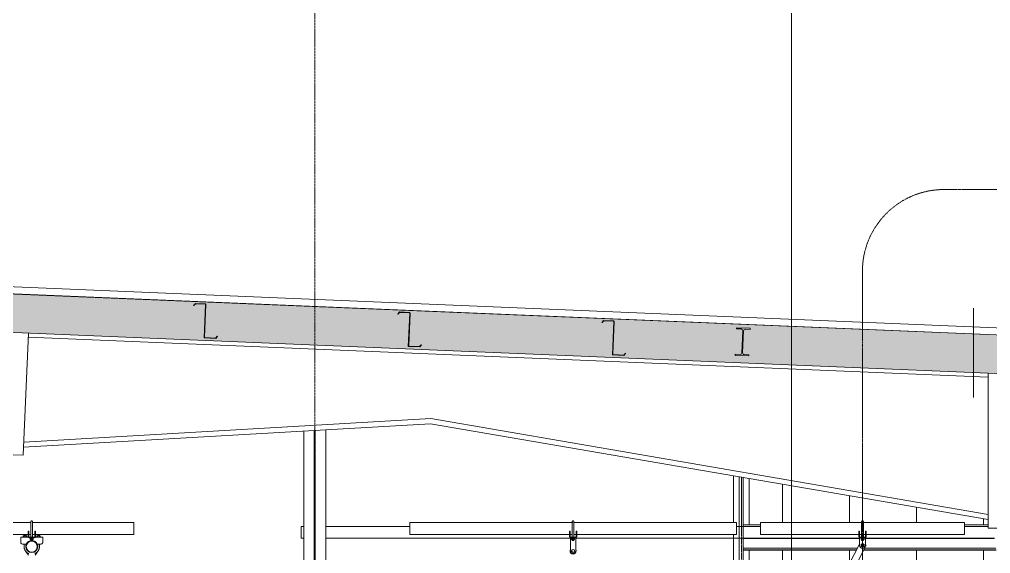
# Model space of a CAD drawing. Header units: inches. Extents: x 21386 to 98862, y -290 to 853.
# Drawn here: x 32737.9 to 33023.1, y 284.9 to 441.7 of the extents above; entities that cross this region are included whole.
import ezdxf

# ---------------------------------------------------------------- set-up
doc = ezdxf.new("R2010")
doc.units = ezdxf.units.IN
doc.header["$MEASUREMENT"] = 0
for name, pattern in [('Dash Dot 3_16_', [0.3125, 0.1875, -0.0625, 0, -0.0625]), ('Grid Line 1_2_', [0.875, 0.5, -0.125, 0.125, -0.125]), ('Hidden 1_8_', [0.1875, 0.125, -0.0625])]:
    doc.linetypes.add(name, pattern=pattern)
for name, color, linetype, lineweight in [('A-ANNO-SYMB', 150, 'Continuous', 9), ('A-CLNG', 13, 'Continuous', 13), ('A-CLNG-PATT', 13, 'Continuous', 25), ('A-GLAZ-CWMG', 51, 'Continuous', 13), ('A-ROOF', 132, 'Continuous', 13), ('A-WALL', 113, 'Continuous', 13), ('A-WALL-PATT', 111, 'Continuous', 25), ('EOP-PR', 4, 'Continuous', 70), ('G-ANNO-SYMB', 111, 'Continuous', 9), ('Q-SPCQ', 91, 'Continuous', 13), ('S-BEAM', 12, 'Continuous', 13), ('S-COLS', 52, 'Continuous', 13), ('S-GRID', 1, 'Continuous', 9)]:
    doc.layers.add(name, color=color, linetype=linetype, lineweight=lineweight)

# ---------------------------------------------------------------- blocks, each defined once
blk = doc.blocks.new('Basketball_Backstop-Performance_Sports_Systems-3103-Ceiling_Hung - 27_-0_ to 27_-11 7_8_-706978-Building Section - North_South looking East _ Fitness Center')
at = {"layer": 'Q-SPCQ', "color": 8, "lineweight": 9}
for p, q in [((22025.55, 294), (21995.68, 294)), ((22055.68, 294), (22025.81, 294)), ((22055.68, 294), (22055.68, 292.25)), ((22184.62, 294), (22136.68, 294)), ((22136.68, 292.25), (22136.68, 294)), ((22232.68, 294), (22184.79, 294)), ((22232.68, 294), (22232.68, 292.25)), ((22269.62, 294), (22239.68, 294)), ((22239.68, 292.25), (22239.68, 294)), ((22299.68, 294), (22269.79, 294)), ((22299.68, 294), (22299.68, 292.25)), ((22024.8, 291.5), (22024.62, 291.5)), ((22024.62, 291), (22024.62, 291.5)), ((22024.62, 291.5), (22024.62, 291.37)), ((22024.62, 291.5), (22024.8, 291.5)), ((22024.62, 291.35), (22024.62, 291)), ((22024.62, 291), (22024.62, 289.81)), ((22024.8, 291.37), (22024.8, 291.5)), ((22024.8, 291.5), (22024.8, 291)), ((22024.8, 291), (22024.8, 291.35)), ((22024.8, 289.81), (22024.8, 291)), ((22025.43, 292.25), (22025.43, 289.69)), ((22025.93, 289.69), (22025.93, 292.25)), ((22026.74, 291.5), (22026.55, 291.5)), ((22026.55, 291), (22026.55, 291.5)), ((22026.55, 291.5), (22026.55, 291.37)), ((22026.55, 291.5), (22026.74, 291.5)), ((22026.55, 291.35), (22026.55, 291)), ((22026.55, 289.81), (22026.55, 291)), ((22026.74, 291.37), (22026.74, 291.5)), ((22026.74, 291.5), (22026.74, 291)), ((22026.74, 291), (22026.74, 291.35)), ((22026.74, 291), (22026.74, 289.81)), ((22055.68, 292.25), (22055.68, 290.5)), ((22136.68, 290.5), (22136.68, 292.25)), ((22183.8, 291.5), (22183.62, 291.5)), ((22183.62, 291), (22183.62, 291.5)), ((22183.62, 291.5), (22183.62, 291.37)), ((22183.8, 291.5), (22183.62, 291.5)), ((22183.62, 291.35), (22183.62, 291)), ((22183.62, 289.81), (22183.62, 291)), ((22183.8, 291.37), (22183.8, 291.5)), ((22183.8, 291.5), (22183.8, 291)), ((22183.8, 291), (22183.8, 291.35)), ((22183.8, 291), (22183.8, 289.81)), ((22184.43, 292.25), (22184.43, 289.69)), ((22184.93, 289.69), (22184.93, 292.25)), ((22185.74, 291.5), (22185.55, 291.5)), ((22185.55, 291), (22185.55, 291.5)), ((22185.55, 291.5), (22185.55, 291.37)), ((22185.74, 291.5), (22185.55, 291.5)), ((22185.55, 291.35), (22185.55, 291)), ((22185.55, 291), (22185.55, 289.81)), ((22185.74, 291.37), (22185.74, 291.5)), ((22185.74, 291.5), (22185.74, 291)), ((22185.74, 291), (22185.74, 291.35)), ((22185.74, 289.81), (22185.74, 291)), ((22232.68, 292.25), (22232.68, 290.5)), ((22239.68, 290.5), (22239.68, 292.25)), ((22268.8, 291.5), (22268.62, 291.5)), ((22268.62, 291), (22268.62, 291.5)), ((22268.62, 291.5), (22268.62, 291.37)), ((22268.8, 291.5), (22268.62, 291.5)), ((22268.62, 291.35), (22268.62, 291)), ((22268.62, 289.81), (22268.62, 291)), ((22268.8, 291.37), (22268.8, 291.5)), ((22268.8, 291.5), (22268.8, 291)), ((22268.8, 291), (22268.8, 291.35)), ((22268.8, 291), (22268.8, 289.81)), ((22269.43, 292.25), (22269.43, 289.69)), ((22269.93, 289.69), (22269.93, 292.25)), ((22270.74, 291.5), (22270.55, 291.5)), ((22270.55, 291), (22270.55, 291.5)), ((22270.55, 291.5), (22270.55, 291.37)), ((22270.74, 291.5), (22270.55, 291.5)), ((22270.55, 291.35), (22270.55, 291)), ((22270.55, 291), (22270.55, 289.81)), ((22270.74, 291.37), (22270.74, 291.5)), ((22270.74, 291.5), (22270.74, 291)), ((22270.74, 291), (22270.74, 291.35)), ((22270.74, 289.81), (22270.74, 291)), ((22299.68, 292.25), (22299.68, 290.5)), ((21995.68, 290.5), (22024.62, 290.5)), ((22024.93, 289.69), (22022.43, 289.69)), ((22022.43, 289.37), (22022.43, 289.69)), ((22022.43, 289.37), (22022.43, 288.19)), ((22023.17, 290.12), (22023.43, 290.12)), ((22023.17, 289.69), (22023.17, 290.12)), ((22023.43, 290.44), (22023.43, 290.13)), ((22023.43, 290.44), (22023.44, 290.44)), ((22023.44, 290.44), (22023.43, 290.44)), ((22023.43, 290.44), (22023.43, 289.68)), ((22023.43, 290.44), (22023.93, 290.44)), ((22023.44, 290.44), (22023.43, 290.44)), ((22023.43, 290.44), (22023.43, 290.13)), ((22023.43, 290.44), (22023.44, 290.44)), ((22023.44, 290.44), (22023.43, 290.44)), ((22023.43, 290.12), (22023.93, 290.12)), ((22023.43, 290.12), (22023.43, 289.69)), ((22023.92, 290.44), (22023.93, 290.44)), ((22023.93, 290.44), (22023.92, 290.44)), ((22023.93, 290.44), (22023.92, 290.44)), ((22023.92, 290.44), (22023.93, 290.44)), ((22023.93, 290.44), (22023.92, 290.44)), ((22023.93, 290.13), (22023.93, 290.44)), ((22023.93, 289.68), (22023.93, 290.44)), ((22023.93, 290.13), (22023.93, 290.44)), ((22023.93, 290.12), (22024.18, 290.12)), ((22023.93, 290.12), (22023.93, 289.69)), ((22024.18, 290.12), (22024.18, 289.69)), ((22024.8, 290.5), (22025.46, 290.5)), ((22026.43, 289.69), (22024.93, 289.69)), ((22024.93, 289.5), (22026.43, 289.5)), ((22025.24, 289.5), (22025.24, 289.06)), ((22025.68, 289.06), (22025.24, 289.06)), ((22025.43, 290.5), (22025.43, 289.69)), ((22025.43, 290.5), (22025.43, 289.69)), ((22025.43, 290.5), (22025.43, 289.69)), ((22025.43, 289.5), (22025.43, 288.75)), ((22025.68, 288.75), (22025.44, 288.75)), ((22025.68, 289.06), (22025.68, 289.5)), ((22026.12, 289.06), (22025.68, 289.06)), ((22025.92, 288.75), (22025.68, 288.75)), ((22025.89, 290.5), (22026.55, 290.5)), ((22025.93, 289.69), (22025.93, 290.5)), ((22025.93, 289.69), (22025.93, 290.5)), ((22025.93, 289.69), (22025.93, 290.5)), ((22025.93, 288.75), (22025.93, 289.5)), ((22026.12, 289.5), (22026.12, 289.06)), ((22028.93, 289.69), (22026.43, 289.69)), ((22026.74, 290.5), (22055.68, 290.5)), ((22027.17, 290.12), (22027.43, 290.12)), ((22027.17, 290.12), (22027.17, 289.69)), ((22027.43, 290.44), (22027.43, 290.12)), ((22027.44, 290.44), (22027.43, 290.44)), ((22027.43, 290.44), (22027.44, 290.44)), ((22027.43, 290.44), (22027.43, 289.67)), ((22027.44, 290.44), (22027.43, 290.44)), ((22027.43, 290.44), (22027.93, 290.44)), ((22027.43, 290.44), (22027.43, 290.12)), ((22027.44, 290.44), (22027.43, 290.44)), ((22027.43, 290.44), (22027.44, 290.44)), ((22027.43, 290.12), (22027.93, 290.12)), ((22027.43, 290.12), (22027.43, 289.69)), ((22027.93, 290.44), (22027.92, 290.44)), ((22027.92, 290.44), (22027.93, 290.44)), ((22027.93, 290.44), (22027.92, 290.44)), ((22027.93, 290.44), (22027.92, 290.44)), ((22027.92, 290.44), (22027.93, 290.44)), ((22027.93, 290.12), (22027.93, 290.44)), ((22027.93, 289.67), (22027.93, 290.44)), ((22027.93, 290.12), (22027.93, 290.44)), ((22027.93, 290.12), (22028.18, 290.12)), ((22027.93, 290.12), (22027.93, 289.69)), ((22028.18, 289.69), (22028.18, 290.12)), ((22028.93, 289.69), (22028.93, 289.37)), ((22028.93, 288.19), (22028.93, 289.37)), ((22136.68, 290.5), (22183.62, 290.5)), ((22183.8, 290.5), (22184.46, 290.5)), ((22185.43, 289.69), (22183.93, 289.69)), ((22183.93, 289.5), (22183.93, 285.69)), ((22183.93, 289.5), (22185.43, 289.5)), ((22184.24, 289.5), (22184.24, 289.06)), ((22184.68, 289.06), (22184.24, 289.06)), ((22184.43, 290.5), (22184.43, 289.69)), ((22184.43, 290.5), (22184.43, 289.69)), ((22184.43, 290.5), (22184.43, 289.69)), ((22184.43, 289.5), (22184.43, 288.75)), ((22184.68, 288.75), (22184.44, 288.75)), ((22184.68, 289.06), (22184.68, 289.5)), ((22185.12, 289.06), (22184.68, 289.06)), ((22184.92, 288.75), (22184.68, 288.75)), ((22184.89, 290.5), (22185.55, 290.5)), ((22184.93, 289.69), (22184.93, 290.5)), ((22184.93, 289.69), (22184.93, 290.5)), ((22184.93, 289.69), (22184.93, 290.5)), ((22184.93, 288.75), (22184.93, 289.5)), ((22185.12, 289.5), (22185.12, 289.06)), ((22185.43, 285.69), (22185.43, 289.5)), ((22185.74, 290.5), (22232.68, 290.5)), ((22239.68, 290.5), (22268.62, 290.5)), ((22268.8, 290.5), (22269.46, 290.5)), ((22268.93, 289.5), (22268.8, 289.5)), ((22268.8, 289.25), (22268.8, 289.5)), ((22268.8, 289.5), (22268.8, 289.49)), ((22268.8, 288.31), (22268.8, 289.25)), ((22268.8, 288.18), (22268.8, 288.31)), ((22268.8, 287.31), (22268.8, 288.18)), ((22270.43, 289.69), (22268.93, 289.69)), ((22268.93, 289.5), (22270.43, 289.5)), ((22269.24, 289.5), (22269.24, 289.06)), ((22269.68, 289.06), (22269.24, 289.06)), ((22269.43, 290.5), (22269.43, 289.69)), ((22269.43, 289.5), (22269.43, 288.75)), ((22269.68, 288.75), (22269.44, 288.75)), ((22269.68, 289.06), (22269.68, 289.5)), ((22270.12, 289.06), (22269.68, 289.06)), ((22269.92, 288.75), (22269.68, 288.75)), ((22269.89, 290.5), (22270.55, 290.5)), ((22269.93, 289.69), (22269.93, 290.5)), ((22269.93, 288.75), (22269.93, 289.5)), ((22270.12, 289.5), (22270.12, 289.06)), ((22270.55, 289.5), (22270.43, 289.5)), ((22270.55, 289.49), (22270.55, 289.5)), ((22270.55, 289.5), (22270.55, 289.25)), ((22270.55, 289.25), (22270.55, 288.31)), ((22270.55, 288.31), (22270.55, 288.18)), ((22270.55, 288.18), (22270.55, 287.31)), ((22270.74, 290.5), (22299.68, 290.5)), ((22022.93, 287.69), (22024.08, 287.69)), ((22023.43, 287.69), (22023.43, 286.94)), ((22023.43, 287.69), (22023.43, 286.94)), ((22023.43, 287.69), (22023.43, 286.94)), ((22023.87, 285.6), (22024.73, 284.44)), ((22023.93, 286.94), (22023.93, 287.69)), ((22023.93, 286.94), (22023.93, 287.69)), ((22023.93, 286.94), (22023.93, 287.69)), ((22026.63, 284.44), (22027.49, 285.6)), ((22027.27, 287.69), (22028.43, 287.69)), ((22027.43, 287.69), (22027.43, 286.94)), ((22027.43, 287.69), (22027.43, 286.94)), ((22027.43, 287.69), (22027.43, 286.94)), ((22027.93, 286.94), (22027.93, 287.69)), ((22027.93, 286.94), (22027.93, 287.69)), ((22027.93, 286.94), (22027.93, 287.69)), ((22268.8, 287.66), (22190.51, 137.37)), ((22191.6, 135.4), (22270.75, 287.33)), ((22269.68, 287.82), (22269.24, 287.57)), ((22269.24, 287.57), (22269.24, 287.06)), ((22269.24, 287.06), (22269.68, 286.81)), ((22270.12, 287.57), (22269.68, 287.82)), ((22269.68, 286.81), (22270.12, 287.06)), ((22270.12, 287.06), (22270.12, 287.57)), ((22270.63, 287.39), (22270.75, 287.33))]:
    blk.add_line(p, q, dxfattribs=at)
at = {"layer": 'Q-SPCQ', "color": 8, "lineweight": 9, "flags": 128}
for points in [[(22025.43, 294.25), (22025.43, 294.26), (22025.43, 294.27), (22025.43, 294.28), (22025.43, 294.29), (22025.43, 294.3), (22025.43, 294.31), (22025.44, 294.32), (22025.44, 294.33), (22025.44, 294.34), (22025.45, 294.35), (22025.45, 294.36), (22025.46, 294.37), (22025.46, 294.37), (22025.47, 294.38), (22025.47, 294.39), (22025.48, 294.4), (22025.48, 294.41), (22025.49, 294.41), (22025.5, 294.42), (22025.5, 294.43), (22025.51, 294.44), (22025.52, 294.44), (22025.53, 294.45), (22025.53, 294.45), (22025.54, 294.46), (22025.55, 294.47), (22025.56, 294.47), (22025.57, 294.48), (22025.58, 294.48), (22025.59, 294.48), (22025.6, 294.49), (22025.61, 294.49), (22025.62, 294.49), (22025.63, 294.49), (22025.64, 294.5), (22025.65, 294.5), (22025.66, 294.5), (22025.67, 294.5), (22025.68, 294.5), (22025.68, 294.5)], [(22025.43, 294.25), (22025.43, 294.26), (22025.43, 294.27), (22025.43, 294.28), (22025.43, 294.29), (22025.43, 294.3), (22025.43, 294.31), (22025.44, 294.32), (22025.44, 294.33), (22025.44, 294.34), (22025.45, 294.35), (22025.45, 294.36), (22025.46, 294.37), (22025.46, 294.37), (22025.47, 294.38), (22025.47, 294.39), (22025.48, 294.4), (22025.48, 294.41), (22025.49, 294.41)], [(22025.43, 294.01), (22025.43, 294.05), (22025.43, 294.08), (22025.43, 294.11), (22025.43, 294.14), (22025.43, 294.17), (22025.43, 294.19), (22025.43, 294.21), (22025.43, 294.22), (22025.43, 294.23), (22025.43, 294.24), (22025.43, 294.25), (22025.43, 294.25)], [(22025.43, 294.25), (22025.43, 294.25), (22025.43, 294.24), (22025.43, 294.24), (22025.43, 294.22), (22025.43, 294.21), (22025.43, 294.19), (22025.43, 294.17), (22025.43, 294.15), (22025.43, 294.12), (22025.43, 294.09), (22025.43, 294.06), (22025.43, 294.02), (22025.43, 293.99)], [(22025.43, 293.97), (22025.43, 294.01), (22025.43, 294.05), (22025.43, 294.08), (22025.43, 294.11), (22025.43, 294.14), (22025.43, 294.17), (22025.43, 294.19), (22025.43, 294.21), (22025.43, 294.22), (22025.43, 294.23), (22025.43, 294.24), (22025.43, 294.25), (22025.43, 294.25)], [(22025.43, 294.25), (22025.43, 294.25), (22025.43, 294.24), (22025.43, 294.24), (22025.43, 294.22), (22025.43, 294.21), (22025.43, 294.19), (22025.43, 294.17), (22025.43, 294.15), (22025.43, 294.12), (22025.43, 294.09), (22025.43, 294.06), (22025.43, 294.02), (22025.43, 293.99), (22025.43, 293.94), (22025.43, 293.9), (22025.43, 293.85), (22025.43, 293.81), (22025.43, 293.75), (22025.43, 293.7), (22025.43, 293.64), (22025.43, 293.58), (22025.43, 293.52), (22025.43, 293.46), (22025.43, 293.4), (22025.43, 293.33), (22025.43, 293.26), (22025.43, 293.19), (22025.43, 293.12), (22025.43, 293.05), (22025.43, 292.97), (22025.43, 292.9), (22025.43, 292.82), (22025.43, 292.75), (22025.43, 292.67), (22025.43, 292.59), (22025.43, 292.51), (22025.43, 292.43), (22025.43, 292.35), (22025.43, 292.27), (22025.43, 292.25)], [(22025.52, 294.44), (22025.53, 294.45), (22025.53, 294.45), (22025.54, 294.46), (22025.55, 294.47), (22025.56, 294.47), (22025.57, 294.48), (22025.58, 294.48), (22025.59, 294.48), (22025.6, 294.49), (22025.61, 294.49), (22025.62, 294.49), (22025.63, 294.49), (22025.64, 294.5), (22025.65, 294.5), (22025.66, 294.5), (22025.67, 294.5), (22025.68, 294.5), (22025.68, 294.5)], [(22025.68, 294.5), (22025.69, 294.5), (22025.7, 294.5), (22025.71, 294.5), (22025.72, 294.5), (22025.73, 294.5), (22025.74, 294.49), (22025.75, 294.49), (22025.76, 294.49), (22025.77, 294.48), (22025.78, 294.48), (22025.78, 294.48), (22025.79, 294.47), (22025.8, 294.47), (22025.81, 294.46), (22025.82, 294.46), (22025.83, 294.45), (22025.84, 294.44), (22025.84, 294.44), (22025.85, 294.43), (22025.86, 294.42), (22025.86, 294.42), (22025.87, 294.41), (22025.88, 294.4), (22025.88, 294.39), (22025.89, 294.39), (22025.89, 294.38), (22025.9, 294.37), (22025.9, 294.36), (22025.91, 294.35), (22025.91, 294.34), (22025.91, 294.33), (22025.92, 294.32), (22025.92, 294.31), (22025.92, 294.3), (22025.92, 294.29), (22025.93, 294.28), (22025.93, 294.27), (22025.93, 294.26), (22025.93, 294.25), (22025.93, 294.25)], [(22025.68, 294.5), (22025.69, 294.5), (22025.7, 294.5), (22025.71, 294.5), (22025.72, 294.5), (22025.73, 294.5), (22025.74, 294.49), (22025.75, 294.49), (22025.76, 294.49), (22025.77, 294.48), (22025.78, 294.48), (22025.78, 294.48), (22025.79, 294.47), (22025.8, 294.47), (22025.81, 294.46), (22025.82, 294.46), (22025.83, 294.45), (22025.84, 294.44), (22025.84, 294.44), (22025.85, 294.43), (22025.86, 294.42), (22025.86, 294.42), (22025.87, 294.41), (22025.88, 294.4), (22025.88, 294.39), (22025.89, 294.39), (22025.89, 294.38), (22025.9, 294.37), (22025.9, 294.36), (22025.91, 294.35), (22025.91, 294.34), (22025.91, 294.33), (22025.92, 294.32), (22025.92, 294.31), (22025.92, 294.3), (22025.92, 294.29), (22025.93, 294.28), (22025.93, 294.27), (22025.93, 294.26), (22025.93, 294.25), (22025.93, 294.25)], [(22025.93, 294.14), (22025.93, 294.17), (22025.93, 294.19), (22025.93, 294.21), (22025.93, 294.22), (22025.93, 294.23), (22025.93, 294.24), (22025.93, 294.25), (22025.93, 294.25)], [(22025.93, 294.25), (22025.93, 294.25), (22025.93, 294.24), (22025.93, 294.24), (22025.93, 294.22), (22025.93, 294.21), (22025.93, 294.19), (22025.93, 294.17), (22025.93, 294.15)], [(22025.93, 292.25), (22025.93, 292.33), (22025.93, 292.41), (22025.93, 292.49), (22025.93, 292.57), (22025.93, 292.65), (22025.93, 292.73), (22025.93, 292.8), (22025.93, 292.88), (22025.93, 292.95), (22025.93, 293.03), (22025.93, 293.1), (22025.93, 293.17), (22025.93, 293.24), (22025.93, 293.31), (22025.93, 293.38), (22025.93, 293.44), (22025.93, 293.51), (22025.93, 293.57), (22025.93, 293.63), (22025.93, 293.68), (22025.93, 293.74), (22025.93, 293.79), (22025.93, 293.84), (22025.93, 293.89), (22025.93, 293.93), (22025.93, 293.97), (22025.93, 294.01), (22025.93, 294.05), (22025.93, 294.08), (22025.93, 294.11), (22025.93, 294.14), (22025.93, 294.17), (22025.93, 294.19), (22025.93, 294.21), (22025.93, 294.22), (22025.93, 294.23), (22025.93, 294.24), (22025.93, 294.25), (22025.93, 294.25)], [(22025.93, 294.25), (22025.93, 294.25), (22025.93, 294.24), (22025.93, 294.24), (22025.93, 294.22), (22025.93, 294.21), (22025.93, 294.19), (22025.93, 294.17), (22025.93, 294.15), (22025.93, 294.12), (22025.93, 294.09), (22025.93, 294.06), (22025.93, 294.02), (22025.93, 293.99)], [(22184.43, 294.25), (22184.43, 294.26), (22184.43, 294.27), (22184.43, 294.28), (22184.43, 294.29), (22184.43, 294.3), (22184.43, 294.31), (22184.44, 294.32), (22184.44, 294.33), (22184.44, 294.34), (22184.45, 294.35), (22184.45, 294.36), (22184.46, 294.37), (22184.46, 294.37), (22184.47, 294.38), (22184.47, 294.39), (22184.48, 294.4), (22184.48, 294.41), (22184.49, 294.41), (22184.5, 294.42), (22184.5, 294.43), (22184.51, 294.44), (22184.52, 294.44), (22184.53, 294.45), (22184.53, 294.45), (22184.54, 294.46), (22184.55, 294.47), (22184.56, 294.47), (22184.57, 294.48), (22184.58, 294.48), (22184.59, 294.48), (22184.6, 294.49), (22184.61, 294.49), (22184.62, 294.49), (22184.63, 294.49), (22184.64, 294.5), (22184.65, 294.5), (22184.66, 294.5), (22184.67, 294.5), (22184.68, 294.5), (22184.68, 294.5)], [(22184.43, 294.25), (22184.43, 294.26), (22184.43, 294.27), (22184.43, 294.28), (22184.43, 294.29), (22184.43, 294.3), (22184.43, 294.31), (22184.44, 294.32), (22184.44, 294.33), (22184.44, 294.34), (22184.45, 294.35), (22184.45, 294.36), (22184.46, 294.37), (22184.46, 294.37), (22184.47, 294.38), (22184.47, 294.39), (22184.48, 294.4), (22184.48, 294.41), (22184.49, 294.41), (22184.5, 294.42), (22184.5, 294.43), (22184.51, 294.44), (22184.52, 294.44), (22184.53, 294.45), (22184.53, 294.45), (22184.54, 294.46), (22184.55, 294.47), (22184.56, 294.47), (22184.57, 294.48), (22184.58, 294.48), (22184.59, 294.48), (22184.6, 294.49), (22184.61, 294.49), (22184.62, 294.49), (22184.63, 294.49), (22184.64, 294.5), (22184.65, 294.5), (22184.66, 294.5), (22184.67, 294.5), (22184.68, 294.5), (22184.68, 294.5)], [(22184.43, 294.23), (22184.43, 294.24), (22184.43, 294.25), (22184.43, 294.25)], [(22184.43, 294.25), (22184.43, 294.25), (22184.43, 294.24), (22184.43, 294.24)], [(22184.43, 293.97), (22184.43, 294.01), (22184.43, 294.05), (22184.43, 294.08), (22184.43, 294.11), (22184.43, 294.14), (22184.43, 294.17), (22184.43, 294.19), (22184.43, 294.21), (22184.43, 294.22), (22184.43, 294.23), (22184.43, 294.24), (22184.43, 294.25), (22184.43, 294.25)], [(22184.43, 294.25), (22184.43, 294.25), (22184.43, 294.24), (22184.43, 294.24), (22184.43, 294.22), (22184.43, 294.21), (22184.43, 294.19), (22184.43, 294.17), (22184.43, 294.15), (22184.43, 294.12), (22184.43, 294.09), (22184.43, 294.06), (22184.43, 294.02), (22184.43, 293.99), (22184.43, 293.94), (22184.43, 293.9), (22184.43, 293.85), (22184.43, 293.81), (22184.43, 293.75), (22184.43, 293.7), (22184.43, 293.64), (22184.43, 293.58), (22184.43, 293.52), (22184.43, 293.46), (22184.43, 293.4), (22184.43, 293.33), (22184.43, 293.26), (22184.43, 293.19), (22184.43, 293.12), (22184.43, 293.05), (22184.43, 292.97), (22184.43, 292.9), (22184.43, 292.82), (22184.43, 292.75), (22184.43, 292.67), (22184.43, 292.59), (22184.43, 292.51), (22184.43, 292.43), (22184.43, 292.35), (22184.43, 292.27), (22184.43, 292.25)], [(22184.43, 294.01), (22184.43, 294.05), (22184.43, 294.08)], [(22184.43, 294.06), (22184.43, 294.02), (22184.43, 293.99)], [(22184.68, 294.5), (22184.69, 294.5), (22184.7, 294.5), (22184.71, 294.5), (22184.72, 294.5), (22184.73, 294.5), (22184.74, 294.49), (22184.75, 294.49), (22184.76, 294.49), (22184.77, 294.48), (22184.78, 294.48), (22184.78, 294.48), (22184.79, 294.47), (22184.8, 294.47), (22184.81, 294.46), (22184.82, 294.46), (22184.83, 294.45), (22184.84, 294.44), (22184.84, 294.44), (22184.85, 294.43), (22184.86, 294.42), (22184.86, 294.42), (22184.87, 294.41), (22184.88, 294.4), (22184.88, 294.39), (22184.89, 294.39), (22184.89, 294.38), (22184.9, 294.37), (22184.9, 294.36), (22184.91, 294.35), (22184.91, 294.34), (22184.91, 294.33), (22184.92, 294.32), (22184.92, 294.31), (22184.92, 294.3), (22184.92, 294.29), (22184.93, 294.28), (22184.93, 294.27), (22184.93, 294.26), (22184.93, 294.25), (22184.93, 294.25)], [(22184.68, 294.5), (22184.69, 294.5), (22184.7, 294.5), (22184.71, 294.5), (22184.72, 294.5), (22184.73, 294.5), (22184.74, 294.49), (22184.75, 294.49), (22184.76, 294.49), (22184.77, 294.48), (22184.78, 294.48), (22184.78, 294.48), (22184.79, 294.47), (22184.8, 294.47), (22184.81, 294.46), (22184.82, 294.46), (22184.83, 294.45), (22184.84, 294.44), (22184.84, 294.44), (22184.85, 294.43), (22184.86, 294.42), (22184.86, 294.42), (22184.87, 294.41), (22184.88, 294.4), (22184.88, 294.39), (22184.89, 294.39), (22184.89, 294.38), (22184.9, 294.37), (22184.9, 294.36), (22184.91, 294.35), (22184.91, 294.34), (22184.91, 294.33), (22184.92, 294.32), (22184.92, 294.31), (22184.92, 294.3), (22184.92, 294.29), (22184.93, 294.28), (22184.93, 294.27), (22184.93, 294.26), (22184.93, 294.25), (22184.93, 294.25)], [(22184.93, 294.23), (22184.93, 294.24), (22184.93, 294.25), (22184.93, 294.25)], [(22184.93, 294.25), (22184.93, 294.25), (22184.93, 294.24), (22184.93, 294.24)], [(22184.93, 292.25), (22184.93, 292.33), (22184.93, 292.41), (22184.93, 292.49), (22184.93, 292.57), (22184.93, 292.65), (22184.93, 292.73), (22184.93, 292.8), (22184.93, 292.88), (22184.93, 292.95), (22184.93, 293.03), (22184.93, 293.1), (22184.93, 293.17), (22184.93, 293.24), (22184.93, 293.31), (22184.93, 293.38), (22184.93, 293.44), (22184.93, 293.51), (22184.93, 293.57), (22184.93, 293.63), (22184.93, 293.68), (22184.93, 293.74), (22184.93, 293.79), (22184.93, 293.84), (22184.93, 293.89), (22184.93, 293.93), (22184.93, 293.97), (22184.93, 294.01), (22184.93, 294.05), (22184.93, 294.08), (22184.93, 294.11), (22184.93, 294.14), (22184.93, 294.17), (22184.93, 294.19), (22184.93, 294.21), (22184.93, 294.22), (22184.93, 294.23), (22184.93, 294.24), (22184.93, 294.25), (22184.93, 294.25)], [(22184.93, 294.25), (22184.93, 294.25), (22184.93, 294.24), (22184.93, 294.24), (22184.93, 294.22), (22184.93, 294.21), (22184.93, 294.19), (22184.93, 294.17), (22184.93, 294.15), (22184.93, 294.12), (22184.93, 294.09), (22184.93, 294.06), (22184.93, 294.02), (22184.93, 293.99)], [(22184.93, 294.01), (22184.93, 294.05), (22184.93, 294.08)], [(22184.93, 294.06), (22184.93, 294.02), (22184.93, 293.99)], [(22269.43, 294.25), (22269.43, 294.26), (22269.43, 294.27), (22269.43, 294.28), (22269.43, 294.29), (22269.43, 294.3), (22269.43, 294.31), (22269.44, 294.32), (22269.44, 294.33), (22269.44, 294.34), (22269.45, 294.35), (22269.45, 294.36), (22269.46, 294.37), (22269.46, 294.37), (22269.47, 294.38), (22269.47, 294.39), (22269.48, 294.4), (22269.48, 294.41), (22269.49, 294.41), (22269.5, 294.42), (22269.5, 294.43), (22269.51, 294.44), (22269.52, 294.44), (22269.53, 294.45), (22269.53, 294.45), (22269.54, 294.46), (22269.55, 294.47), (22269.56, 294.47), (22269.57, 294.48), (22269.58, 294.48), (22269.59, 294.48), (22269.6, 294.49), (22269.61, 294.49), (22269.62, 294.49), (22269.63, 294.49), (22269.64, 294.5), (22269.65, 294.5), (22269.66, 294.5), (22269.67, 294.5), (22269.68, 294.5), (22269.68, 294.5)], [(22269.43, 293.97), (22269.43, 294.01), (22269.43, 294.05), (22269.43, 294.08), (22269.43, 294.11), (22269.43, 294.14), (22269.43, 294.17), (22269.43, 294.19), (22269.43, 294.21), (22269.43, 294.22), (22269.43, 294.23), (22269.43, 294.24), (22269.43, 294.25), (22269.43, 294.25)], [(22269.43, 294.25), (22269.43, 294.25), (22269.43, 294.24), (22269.43, 294.24), (22269.43, 294.22), (22269.43, 294.21), (22269.43, 294.19), (22269.43, 294.17), (22269.43, 294.15), (22269.43, 294.12), (22269.43, 294.09), (22269.43, 294.06), (22269.43, 294.02), (22269.43, 293.99), (22269.43, 293.94), (22269.43, 293.9), (22269.43, 293.85), (22269.43, 293.81), (22269.43, 293.75), (22269.43, 293.7), (22269.43, 293.64), (22269.43, 293.58), (22269.43, 293.52), (22269.43, 293.46), (22269.43, 293.4), (22269.43, 293.33), (22269.43, 293.26), (22269.43, 293.19), (22269.43, 293.12), (22269.43, 293.05), (22269.43, 292.97), (22269.43, 292.9), (22269.43, 292.82), (22269.43, 292.75), (22269.43, 292.67), (22269.43, 292.59), (22269.43, 292.51), (22269.43, 292.43), (22269.43, 292.35), (22269.43, 292.27), (22269.43, 292.25)], [(22269.68, 294.5), (22269.69, 294.5), (22269.7, 294.5), (22269.71, 294.5), (22269.72, 294.5), (22269.73, 294.5), (22269.74, 294.49), (22269.75, 294.49), (22269.76, 294.49), (22269.77, 294.48), (22269.78, 294.48), (22269.78, 294.48), (22269.79, 294.47), (22269.8, 294.47), (22269.81, 294.46), (22269.82, 294.46), (22269.83, 294.45), (22269.84, 294.44), (22269.84, 294.44), (22269.85, 294.43), (22269.86, 294.42), (22269.86, 294.42), (22269.87, 294.41), (22269.88, 294.4), (22269.88, 294.39), (22269.89, 294.39), (22269.89, 294.38), (22269.9, 294.37), (22269.9, 294.36), (22269.91, 294.35), (22269.91, 294.34), (22269.91, 294.33), (22269.92, 294.32), (22269.92, 294.31), (22269.92, 294.3), (22269.92, 294.29), (22269.93, 294.28), (22269.93, 294.27), (22269.93, 294.26), (22269.93, 294.25), (22269.93, 294.25)], [(22269.93, 292.25), (22269.93, 292.33), (22269.93, 292.41), (22269.93, 292.49), (22269.93, 292.57), (22269.93, 292.65), (22269.93, 292.73), (22269.93, 292.8), (22269.93, 292.88), (22269.93, 292.95), (22269.93, 293.03), (22269.93, 293.1), (22269.93, 293.17), (22269.93, 293.24), (22269.93, 293.31), (22269.93, 293.38), (22269.93, 293.44), (22269.93, 293.51), (22269.93, 293.57), (22269.93, 293.63), (22269.93, 293.68), (22269.93, 293.74), (22269.93, 293.79), (22269.93, 293.84), (22269.93, 293.89), (22269.93, 293.93), (22269.93, 293.97), (22269.93, 294.01), (22269.93, 294.05), (22269.93, 294.08), (22269.93, 294.11), (22269.93, 294.14), (22269.93, 294.17), (22269.93, 294.19), (22269.93, 294.21), (22269.93, 294.22), (22269.93, 294.23), (22269.93, 294.24), (22269.93, 294.25), (22269.93, 294.25)], [(22269.93, 294.25), (22269.93, 294.25), (22269.93, 294.24), (22269.93, 294.24), (22269.93, 294.22), (22269.93, 294.21), (22269.93, 294.19), (22269.93, 294.17), (22269.93, 294.15), (22269.93, 294.12), (22269.93, 294.09), (22269.93, 294.06), (22269.93, 294.02), (22269.93, 293.99)], [(22023.43, 286.94), (22023.43, 286.85), (22023.44, 286.76), (22023.44, 286.67), (22023.46, 286.58), (22023.47, 286.49), (22023.49, 286.4), (22023.52, 286.32)], [(22023.43, 286.94), (22023.43, 286.85), (22023.44, 286.76), (22023.44, 286.67), (22023.46, 286.58), (22023.47, 286.49), (22023.49, 286.4), (22023.52, 286.32), (22023.54, 286.23), (22023.57, 286.14), (22023.61, 286.06), (22023.64, 285.98), (22023.68, 285.9), (22023.73, 285.82), (22023.77, 285.74), (22023.82, 285.67), (22023.87, 285.59), (22023.93, 285.52), (22023.99, 285.45), (22024.05, 285.39), (22024.11, 285.32), (22024.18, 285.26), (22024.24, 285.2), (22024.31, 285.15), (22024.39, 285.09), (22024.46, 285.04), (22024.54, 285), (22024.62, 284.95), (22024.7, 284.91), (22024.78, 284.87)], [(22026.61, 284.89), (22026.7, 284.93), (22026.77, 284.97), (22026.85, 285.02), (22026.93, 285.07), (22027, 285.12), (22027.07, 285.17), (22027.14, 285.23), (22027.21, 285.29), (22027.27, 285.35), (22027.34, 285.42), (22027.4, 285.49), (22027.45, 285.56), (22027.51, 285.63), (22027.56, 285.7), (22027.61, 285.78), (22027.65, 285.86), (22027.69, 285.94), (22027.73, 286.02), (22027.77, 286.1), (22027.8, 286.18), (22027.83, 286.27), (22027.85, 286.36), (22027.87, 286.44), (22027.89, 286.53), (22027.91, 286.62), (22027.92, 286.71), (22027.92, 286.8), (22027.93, 286.89), (22027.93, 286.94)], [(22023.43, 286.94), (22023.43, 286.85), (22023.44, 286.76), (22023.44, 286.67), (22023.46, 286.58), (22023.47, 286.49), (22023.49, 286.4), (22023.52, 286.32), (22023.54, 286.23), (22023.57, 286.14), (22023.61, 286.06)], [(22023.68, 285.9), (22023.73, 285.82), (22023.77, 285.74), (22023.82, 285.67), (22023.87, 285.59), (22023.93, 285.52)], [(22023.68, 285.9), (22023.73, 285.82), (22023.77, 285.74), (22023.82, 285.67), (22023.87, 285.6)], [(22027.4, 285.49), (22027.45, 285.56), (22027.51, 285.63), (22027.56, 285.7), (22027.61, 285.78), (22027.65, 285.86)], [(22027.49, 285.6), (22027.54, 285.67), (22027.59, 285.75), (22027.63, 285.83), (22027.68, 285.91)], [(22027.72, 285.99), (22027.75, 286.07), (22027.79, 286.15), (22027.82, 286.24), (22027.84, 286.32), (22027.87, 286.41), (22027.88, 286.5), (22027.9, 286.59), (22027.91, 286.68), (22027.92, 286.77), (22027.93, 286.86), (22027.93, 286.94)], [(22027.85, 286.36), (22027.87, 286.44), (22027.89, 286.53), (22027.91, 286.62), (22027.92, 286.71), (22027.92, 286.8), (22027.93, 286.89), (22027.93, 286.94)]]:
    blk.add_lwpolyline(points, dxfattribs=at)
at = {"layer": 'Q-SPCQ', "color": 8, "lineweight": 9}
for centre, radius, start, end in [((22022.93, 288.19), 0.5, 180, 240), ((22022.93, 288.19), 0.5, 180, 240), ((22022.93, 288.19), 0.5, 180, 270), ((22022.93, 288.19), 0.5, 180, 240), ((22022.93, 288.19), 0.5, 180, 240), ((22022.93, 288.19), 0.5, 180, 240), ((22025.68, 286.94), 1.75, 0, 180), ((22025.68, 286.94), 1.62, 0, 180), ((22025.68, 286.96), 1.75, 24.3958, 155.6042), ((22024.93, 289.81), 0.312, 180, 210), ((22024.93, 289.81), 0.313, 180, 270), ((22024.93, 289.81), 0.125, 180, 270), ((22024.93, 289.81), 0.125, 180, 270), ((22026.43, 289.81), 0.125, 270, 0), ((22026.43, 289.81), 0.125, 270, 0), ((22026.43, 289.81), 0.312, 270, 0), ((22026.43, 289.81), 0.312, 330, 0), ((22028.43, 288.19), 0.5, 270, 0), ((22028.43, 288.19), 0.5, 300, 0), ((22028.43, 288.19), 0.5, 300, 0), ((22028.43, 288.19), 0.5, 300, 0), ((22028.43, 288.19), 0.5, 300, 0), ((22028.43, 288.19), 0.5, 300, 0), ((22183.93, 289.81), 0.312, 180, 270), ((22183.93, 289.81), 0.312, 180, 270), ((22183.93, 289.81), 0.125, 180, 270), ((22183.93, 289.81), 0.125, 180, 270), ((22185.43, 289.81), 0.312, 270, 0), ((22185.43, 289.81), 0.125, 270, 0), ((22185.43, 289.81), 0.312, 270, 0), ((22185.43, 289.81), 0.125, 270, 0), ((22268.93, 289.81), 0.312, 180, 270), ((22268.93, 289.81), 0.125, 180, 270), ((22270.43, 289.81), 0.313, 270, 0), ((22270.43, 289.81), 0.125, 270, 0), ((22025.68, 286.94), 1.75, 180, 0), ((22025.68, 286.94), 1.62, 180, 0), ((22184.68, 285.66), 0.906, 150, 180), ((22184.68, 285.66), 0.906, 180, 0), ((22184.68, 285.69), 0.75, 180, 0), ((22184.68, 285.69), 0.438, 0, 180), ((22184.68, 285.69), 0.438, 180, 0), ((22184.68, 285.66), 0.906, 0, 30), ((22269.68, 287.31), 0.875, 180, 0), ((22269.68, 287.31), 0.281, 135, 165), ((22269.68, 287.31), 0.281, 195, 225), ((22269.68, 287.31), 0.25, 0, 180), ((22269.68, 287.31), 0.25, 120, 180), ((22269.68, 287.31), 0.25, 180, 195), ((22269.68, 287.31), 0.25, 180, 0), ((22269.68, 287.31), 0.281, 75, 105), ((22269.68, 287.31), 0.25, 75, 105), ((22269.68, 287.31), 0.25, 255, 330), ((22269.68, 287.31), 0.281, 255, 285), ((22269.68, 287.31), 0.281, 15, 45), ((22269.68, 287.31), 0.281, 315, 345), ((22269.68, 287.31), 0.25, 0, 15), ((22269.68, 287.31), 0.25, 345, 0)]:
    blk.add_arc(centre, radius, start, end, dxfattribs=at)
blk = doc.blocks.new('W-Wide Flange-Column - W12X26-1588833-Building Section - North_South looking East _ Fitness Center')
at = {"layer": 'S-COLS', "color": 8, "linetype": 'Hidden 1_8_', "lineweight": 9}
for p, q in [((22108.65, 279.84), (22108.65, 321.05)), ((22108.96, 321.07), (22108.96, 279.84))]:
    blk.add_line(p, q, dxfattribs=at)
blk = doc.blocks.new('Girt_Z - 10_D-V83-Building Section - North_South looking East _ Fitness Center')
at = {"layer": 'S-BEAM', "lineweight": 9}
h = blk.add_hatch(dxfattribs=at)
h.set_pattern_fill('FP_37', color=8, style=0, pattern_type=2)
h.set_pattern_definition([(45, (22011.012, 102), (-19.007, 19.007), []), (45, (22011.012, 130.8), (-19.007, 19.007), [])])
h.paths.add_polyline_path([(22079.7, 348.05), (22080.2, 348.61), (22080.12, 348.68), (22079.65, 348.16), (22076.51, 348.29), (22076.33, 348.19)], flags=0)
h.paths.add_polyline_path([(22076.33, 348.19), (22076.44, 348.38), (22076.84, 357.99), (22076.73, 358)], flags=0)
h.paths.add_polyline_path([(22073.3, 357.68), (22073.78, 358.2), (22076.66, 358.08), (22076.66, 358.19), (22073.73, 358.31), (22073.22, 357.76)], flags=0)
at = {"layer": 'S-BEAM', "color": 7}
for p, q in [((22073.73, 358.31), (22073.22, 357.76)), ((22073.22, 357.76), (22073.3, 357.68)), ((22073.3, 357.68), (22073.78, 358.2)), ((22076.66, 358.19), (22073.73, 358.31)), ((22073.78, 358.2), (22076.66, 358.08)), ((22076.73, 358), (22076.33, 348.19)), ((22076.44, 348.38), (22076.84, 357.99)), ((22076.33, 348.19), (22079.7, 348.05)), ((22079.65, 348.16), (22076.51, 348.29)), ((22080.12, 348.68), (22079.65, 348.16)), ((22079.7, 348.05), (22080.2, 348.61)), ((22080.2, 348.61), (22080.12, 348.68))]:
    blk.add_line(p, q, dxfattribs=at)
for centre, radius, start, end in [((22076.66, 358), 0.187, 357.6141, 87.6141), ((22076.66, 358), 0.0782, 357.6141, 85.4913), ((22076.52, 348.37), 0.0782, 177.6141, 264.5717)]:
    blk.add_arc(centre, radius, start, end, dxfattribs=at)
blk = doc.blocks.new('Rectangular Mullion - Profile_Polycarbonate_right-1767695-Building Section - North_South looking East _ Fitness Center')
at = {"layer": 'A-GLAZ-CWMG', "color": 8, "lineweight": 9}
for p, q in [((22236.43, 293.29), (22236.43, 306.91)), ((22236.43, 245.04), (22236.43, 285.94))]:
    blk.add_line(p, q, dxfattribs=at)
blk = doc.blocks.new('columns and girder2 - one-1334686-Building Section - North_South looking East _ Fitness Center')
at = {"layer": 'S-BEAM', "color": 8, "lineweight": 9}
for p, q in [((22023.18, 313.74), (22024.68, 349.63)), ((22024.63, 348.46), (22306.55, 336.72)), ((22306.55, 337.89), (22306.55, 292.37)), ((22023.28, 316.13), (22142.77, 323.01)), ((22142.86, 324.52), (22023.34, 317.64)), ((22142.77, 323.01), (22306.55, 294.85)), ((22306.55, 296.38), (22142.86, 324.52)), ((22020.18, 313.87), (22023.18, 313.74)), ((22306.55, 292.37), (22309.55, 292.37))]:
    blk.add_line(p, q, dxfattribs=at)
blk = doc.blocks.new('Girt_Z - 10_D-1351984-Building Section - North_South looking East _ Fitness Center')
at = {"layer": 'S-BEAM', "color": 7}
for p, q in [((22133.68, 355.81), (22133.17, 355.26)), ((22133.17, 355.26), (22133.25, 355.18)), ((22133.25, 355.18), (22133.72, 355.7)), ((22136.61, 355.69), (22133.68, 355.81)), ((22133.72, 355.7), (22136.61, 355.58)), ((22136.68, 355.5), (22136.27, 345.69)), ((22136.39, 345.88), (22136.79, 355.49)), ((22136.27, 345.69), (22139.65, 345.55)), ((22139.6, 345.67), (22136.46, 345.8)), ((22140.07, 346.18), (22139.6, 345.67)), ((22139.65, 345.55), (22140.15, 346.11)), ((22140.15, 346.11), (22140.07, 346.18))]:
    blk.add_line(p, q, dxfattribs=at)
for centre, radius, start, end in [((22136.6, 355.5), 0.187, 357.6141, 87.6141), ((22136.6, 355.5), 0.0782, 357.6141, 85.4913), ((22136.47, 345.87), 0.0782, 177.6141, 264.5717)]:
    blk.add_arc(centre, radius, start, end, dxfattribs=at)
blk = doc.blocks.new('Girt_Z - 10_D-1223976-Building Section - North_South looking East _ Fitness Center')
at = {"layer": 'S-BEAM', "color": 8, "lineweight": 9}
for p, q in [((22104.8, 289.44), (22104.8, 292.81)), ((22104.8, 292.81), (22105.56, 292.81)), ((22112.05, 292.81), (22136.68, 292.81)), ((22232.68, 292.81), (22239.68, 292.81)), ((22234.66, 293.29), (22239.68, 293.29)), ((22299.68, 293.29), (22306.55, 293.29)), ((22299.68, 292.81), (22306.55, 292.81)), ((22104.8, 289.44), (22105.56, 289.44)), ((22112.05, 289.44), (22183.94, 289.44)), ((22185.41, 289.44), (22268.8, 289.44)), ((22234.66, 289.36), (22268.8, 289.36)), ((22270.55, 289.44), (22308.44, 289.44)), ((22270.55, 289.36), (22308.45, 289.36)), ((22234.66, 286.47), (22268.18, 286.47)), ((22234.66, 286.02), (22267.95, 286.02)), ((22234.66, 285.94), (22267.91, 285.94)), ((22270.02, 285.94), (22308.91, 285.94)), ((22270.06, 286.02), (22308.9, 286.02)), ((22270.3, 286.47), (22308.84, 286.47))]:
    blk.add_line(p, q, dxfattribs=at)
blk = doc.blocks.new('W-Wide Flange - W8X15-1528935-Building Section - North_South looking East _ Fitness Center')
at = {"layer": 'S-BEAM', "color": 7}
for p, q in [((22232.65, 351.19), (22232.63, 350.87)), ((22232.63, 350.87), (22234.02, 350.82)), ((22236.65, 351.02), (22232.65, 351.19)), ((22236.64, 350.71), (22236.65, 351.02)), ((22234.49, 350.3), (22234.22, 343.82)), ((22234.47, 343.81), (22234.74, 350.29)), ((22235.25, 350.76), (22236.64, 350.71)), ((22232.32, 343.4), (22232.31, 343.08)), ((22232.31, 343.08), (22236.31, 342.92)), ((22233.7, 343.34), (22232.32, 343.4)), ((22236.33, 343.23), (22234.94, 343.29)), ((22236.31, 342.92), (22236.33, 343.23))]:
    blk.add_line(p, q, dxfattribs=at)
for centre, radius, start, end in [((22234, 350.32), 0.498, 357.6141, 87.6141), ((22235.23, 350.27), 0.497, 87.6141, 177.6141), ((22233.73, 343.84), 0.498, 267.6141, 357.6141), ((22234.96, 343.79), 0.497, 177.6141, 267.6141)]:
    blk.add_arc(centre, radius, start, end, dxfattribs=at)
blk = doc.blocks.new('C-Channel-Column - C10X25-1772857-Building Section - North_South looking East _ Fitness Center')
at = {"layer": 'S-COLS', "color": 8, "linetype": 'Hidden 1_8_', "lineweight": 9}
blk.add_line((22234.13, 307.31), (22234.13, 221.11), dxfattribs=at)

msp = doc.modelspace()

# ---------------------------------------------------------------- hatches: boundary and pattern name
at = {"layer": 'A-CLNG-PATT', "lineweight": 9}
h = msp.add_hatch(dxfattribs=at)
h.set_pattern_fill('FP_35', color=8, style=0, pattern_type=2)
h.set_pattern_definition([(161.57, (22011.972, 102.96), (-7.6802237, -0.0009796), [0, -54.643, 6.067, 0]), (18.43, (22010.052, 102.96), (-7.6802237, 0.0009796), [0, -54.643, 6.067, 0]), (108.43, (22011.972, 102.96), (3.8382953, -19.2013653), [18.211, -42.499]), (71.57, (22010.052, 102.96), (3.8382953, 19.2013653), [18.211, -42.499])])
h.paths.add_polyline_path([(33086.49, 335.22), (33086.49, 346.48), (31850.86, 397.96), (31850.86, 386.7), (33071.99, 335.82)], flags=0)
at = {"layer": 'A-WALL-PATT', "lineweight": 9}
h = msp.add_hatch(dxfattribs=at)
h.set_pattern_fill('FP_41', color=8, style=0, pattern_type=2)
h.set_pattern_definition([(90, (22233.678, 0), (-19.685, 1e-15), [])])
h.paths.add_polyline_path([(32952.3, 2.75), (32961.1, 2.75), (32961.1, 4), (32952.3, 4)], flags=0)
h.paths.add_polyline_path([(32977.32, 2.75), (32977.32, 4), (32976.72, 4), (32976.72, 2.75)], flags=0)
h.paths.add_polyline_path([(32971.32, 2.75), (32974.68, 2.75), (32974.68, 4), (32971.32, 4)], flags=0)
h.paths.add_polyline_path([(32979.59, 2.75), (33063.29, 2.75), (33057.16, 47.7), (32952.24, 47.7), (32952.3, 37.12), (32979.1, 36.98), (32979.23, 36.87), (32979.68, 36.74), (32980.09, 36), (32979.85, 35.45), (32978.92, 34.97), (32978.51, 34.95), (32978.09, 34.89), (32977.93, 34.88), (32972.75, 34.88), (32952.3, 34.87), (32952.3, 32.5), (32961.1, 32.5), (32961.1, 34.87), (32963.16, 34.87), (32963.16, 32.5), (32969.26, 32.5), (32969.26, 34.87), (32971.32, 34.87), (32971.32, 32.5), (32974.68, 32.5), (32974.74, 34.87), (32976.72, 34.87), (32976.72, 32.5), (32977.32, 32.5), (32977.35, 34.87), (32979.59, 34.87), (32979.59, 3.2)], flags=0)
h.paths.add_polyline_path([(32963.16, 2.75), (32969.26, 2.75), (32969.26, 4), (32963.16, 4)], flags=0)
h.paths.add_polyline_path([(32955.79, 28.5), (32961.1, 28.5), (32961.1, 31.5), (32952.3, 31.5), (32952.3, 28.5), (32955.04, 28.5)], flags=0)
h.paths.add_polyline_path([(32974.68, 28.5), (32974.68, 31.5), (32971.32, 31.5), (32971.32, 28.5), (32974.22, 28.5)], flags=0)
h.paths.add_polyline_path([(32963.16, 28.5), (32969.26, 28.5), (32969.26, 31.5), (32963.16, 31.5), (32963.16, 28.63)], flags=0)
h.paths.add_polyline_path([(32977.12, 28.5), (32977.32, 28.5), (32977.32, 31.5), (32976.72, 31.5), (32976.72, 28.5), (32976.9, 28.5)], flags=0)
h.paths.add_polyline_path([(32975.15, 55.05), (33056.16, 55.05), (33050.54, 96.32), (32952.24, 96.32), (32952.24, 55.05)], flags=0)
h.paths.add_polyline_path([(33024.88, 103.68), (33049.54, 103.68), (33044.43, 141.19), (32952.24, 141.19), (32952.24, 103.68), (33023.85, 103.68)], flags=0)
h.paths.add_polyline_path([(33025.36, 148.54), (33043.43, 148.54), (33037.86, 189.44), (32952.24, 189.44), (32952.24, 148.54), (33024.88, 148.54)], flags=0)
h.paths.add_polyline_path([(33088.05, 173.07), (33088.05, 173.14), (33086.11, 173.15)], flags=0)
h.paths.add_polyline_path([(33088.05, 175.14), (33088.05, 192.31), (33085.36, 192.31), (33085.36, 191), (33086.11, 191), (33086.11, 175.22)], flags=0)
h.paths.add_polyline_path([(33075.94, 196.3), (33085.61, 196.3), (33085.61, 237.31), (33075.36, 237.31), (33075.36, 196.31), (33075.94, 196.79), (33076.01, 196.71), (33075.51, 196.3)], flags=0)
h.paths.add_polyline_path([(33024.88, 196.79), (33036.86, 196.79), (33031.29, 237.69), (32960.69, 237.69), (32952.24, 221.45), (32952.24, 196.79), (33023.85, 196.79)], flags=0)
h.paths.add_polyline_path([(32952.24, 225.51), (32958.58, 237.69), (32952.24, 237.69), (32952.24, 232.74)], flags=0)
h.paths.add_polyline_path([(33081.67, 241.3), (33085.61, 241.3), (33085.61, 335.25), (33075.36, 335.68), (33075.36, 292.81), (33075.94, 293.29), (33076.01, 293.21), (33075.47, 292.76), (33075.43, 289.55), (33075.36, 289.36), (33075.36, 244.56), (33075.94, 245.04), (33076.01, 244.96), (33075.47, 244.51), (33075.55, 241.3)], flags=0)
h.paths.add_polyline_path([(33025.36, 245.04), (33030.29, 245.04), (33024.72, 285.94), (32985.83, 285.94), (32964.53, 245.04), (33024.88, 245.04)], flags=0)
h.paths.add_polyline_path([(32962.41, 245.04), (32983.71, 285.94), (32952.24, 285.94), (32952.24, 245.04), (32955.79, 245.04)], flags=0)
h.paths.add_polyline_path([(33084.79, 285.94), (33084.72, 286.02), (33085.25, 286.47), (33085.25, 289.36), (33085.36, 289.36), (33085.36, 286.42), (33084.89, 286.02)], flags=0)
h.paths.add_polyline_path([(33075.36, 289.44), (33075.55, 289.55), (33085.17, 289.55), (33085.17, 289.44), (33075.47, 289.44)], flags=0)
h.paths.add_polyline_path([(33022.36, 293.29), (33022.36, 294.85), (32952.24, 306.91), (32952.24, 293.29), (32955.49, 293.29), (32955.49, 294), (32985.25, 294.04), (32985.32, 294.3), (32985.49, 294.44), (32985.71, 294.1), (32985.74, 294), (33015.49, 293.94), (33015.49, 293.29)], flags=0)
h.paths.add_polyline_path([(33086.49, 336.84), (33088.05, 336.84), (33087.99, 337.87), (33086.49, 337.93)], flags=0)
h.paths.add_polyline_path([(33088.05, 345.37), (33088.05, 346.43), (33086.49, 346.48), (33086.49, 345.44)], flags=0)

# ---------------------------------------------------------------- linework, layer by layer
at = {"layer": 'A-ANNO-SYMB', "linetype": 'Dash Dot 3_16_'}
for p, q in [((33138.53, 391.76), (33009.46, 391.76)), ((32985.46, 367.76), (32985.46, -47.05))]:
    msp.add_line(p, q, dxfattribs=at)
msp.add_arc((33009.46, 367.76), 24, 90, 180, dxfattribs=at)
at = {"layer": 'A-CLNG', "color": 7}
for p, q in [((33086.49, 346.48), (31850.86, 397.96)), ((31850.86, 386.7), (33086.49, 335.22))]:
    msp.add_line(p, q, dxfattribs=at)
at = {"layer": 'A-ROOF', "color": 7}
for p, q in [((33148.9, 345.96), (31836.26, 400.65)), ((31836.26, 398.65), (33148.9, 343.95))]:
    msp.add_line(p, q, dxfattribs=at)
at = {"layer": 'A-WALL', "color": 8, "lineweight": 9}
for p, q in [((33088.05, 346.43), (32949.55, 352.2)), ((32949.24, 219.75), (32949.24, 307.43))]:
    msp.add_line(p, q, dxfattribs=at)
at = {"layer": 'EOP-PR', "color": 8, "lineweight": 9}
msp.add_line((33018.06, 356.89), (33018.06, 330.72), dxfattribs=at)
at = {"layer": 'G-ANNO-SYMB'}
msp.add_line((32964.64, 545.16), (32964.64, -79.66), dxfattribs=at)
at = {"layer": 'S-COLS', "color": 8, "lineweight": 9}
for p, q in [((32825.97, 357.33), (32827.86, 357.33)), ((32821.37, 320.87), (32821.37, 279.86)), ((32827.86, 321.24), (32827.86, 279.79)), ((32947.58, 307.71), (32947.58, 294)), ((32950.47, 222.12), (32950.47, 307.21)), ((32947.58, 290.5), (32947.58, 216.57))]:
    msp.add_line(p, q, dxfattribs=at)
at = {"layer": 'S-GRID', "linetype": 'Grid Line 1_2_'}
msp.add_line((32824.61, -273.16), (32824.61, 738.66), dxfattribs=at)
msp.add_line((32824.61, -273.16), (32824.61, 738.66), dxfattribs=at)

# ---------------------------------------------------------------- block references
at = {"layer": 'A-GLAZ-CWMG', "color": 8, "lineweight": 9}
msp.add_blockref('Rectangular Mullion - Profile_Polycarbonate_right-1767695-Building Section - North_South looking East _ Fitness Center', (10715.81, 0), dxfattribs=at)
at = {"layer": 'Q-SPCQ', "color": 8, "lineweight": 9}
msp.add_blockref('Basketball_Backstop-Performance_Sports_Systems-3103-Ceiling_Hung - 27_-0_ to 27_-11 7_8_-706978-Building Section - North_South looking East _ Fitness Center', (10715.81, 0), dxfattribs=at)
at = {"layer": 'S-BEAM', "color": 8, "lineweight": 9}
for name, p in [('columns and girder2 - one-1334686-Building Section - North_South looking East _ Fitness Center', (10715.81, 0)), ('Girt_Z - 10_D-V83-Building Section - North_South looking East _ Fitness Center', (10715.81, 0)), ('Girt_Z - 10_D-1351984-Building Section - North_South looking East _ Fitness Center', (10715.81, 0)), ('Girt_Z - 10_D-1351984-Building Section - North_South looking East _ Fitness Center', (10775.76, -2.5)), ('W-Wide Flange - W8X15-1528935-Building Section - North_South looking East _ Fitness Center', (10715.81, 0)), ('Girt_Z - 10_D-1223976-Building Section - North_South looking East _ Fitness Center', (10715.81, 0))]:
    msp.add_blockref(name, p, dxfattribs=at)
at = {"layer": 'S-COLS', "color": 8, "linetype": 'Hidden 1_8_', "lineweight": 9}
for name in ['W-Wide Flange-Column - W12X26-1588833-Building Section - North_South looking East _ Fitness Center', 'C-Channel-Column - C10X25-1772857-Building Section - North_South looking East _ Fitness Center']:
    msp.add_blockref(name, (10715.81, 0), dxfattribs=at)

doc.saveas('drawing.dxf')
